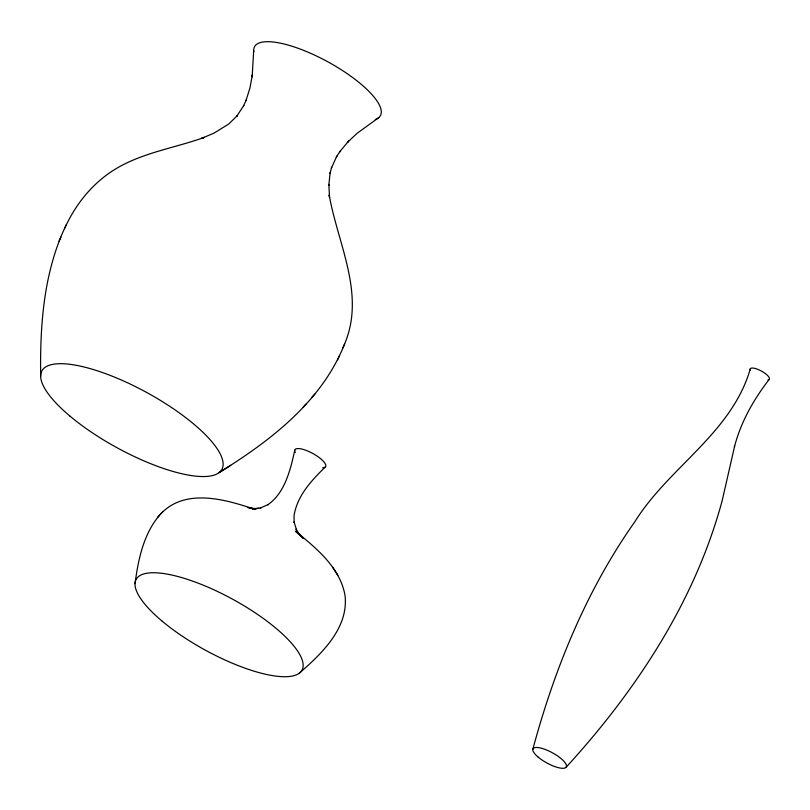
<?xml version="1.0" encoding="UTF-8"?>
<svg xmlns="http://www.w3.org/2000/svg" width="810" height="810" viewBox="0 0 810 810"><rect width="100%" height="100%" fill="white"/><g stroke="black" fill="none" stroke-linecap="round" stroke-linejoin="round"><path stroke-width="1.21" d="M253.682 50.534L252.163 76.828L252.376 74.905L249.925 88.077L245.936 100.764L246.199 99.995L243.445 106.1L243.83 105.401L236.733 116.326L237.229 115.678L228.724 124.031L213.931 133.174L201.467 138.409L204.262 137.427C174.656 148.017 142.59 152.604 115.344 169.108C92.644 182.908 75.269 204.545 64.547 228.673M135.017 583.666C138.237 559.669 143.451 534.053 159.6 515.15M294.759 450.158C290.344 470.833 284.442 493.31 267.826 504.782L268.262 504.508L260.455 507.961L261.195 507.698L256.375 508.609L257.448 508.417M532.869 749.159C554.546 668.685 586.541 590.146 634.807 521.802C668.827 467.046 731.784 433.218 750.354 368.702M230.668 465.355L218.994 472.675C270.165 440.984 321.985 401.558 344.685 343.744C365.624 294.01 337.77 243.901 329.204 195.078L329.538 197.508L328.84 184.407L328.789 185.409L330.176 172.651L330.024 173.512L331.654 167.305L331.391 168.085L336.768 156.219L336.393 156.917L340.058 151.308L339.562 151.956L348.614 141.072L347.46 142.357L357.19 133.235L378.695 117.673M66.379 224.502C43.669 271.451 39.913 324.769 40.672 376.134M59.089 241.198L60.902 237.057M337.537 360.015L339.37 355.843M342.863 347.885L344.685 343.744M769.328 379.262C753.634 399.381 740.826 422.091 734.417 446.917L734.619 446.158L722.196 500.58C694.99 601.486 635.971 690.9 566.028 767.364M160.714 513.935C185.176 487.752 225.443 499.325 254.755 509.348L247.87 507.475L255.747 509.075L251.211 508.346L255.727 508.66L254.056 508.579M311.769 397.487L314.817 394.095M302.96 407.42L305.937 404.099M157.434 517.56L162.861 511.545M325.195 467.097C311.344 480.654 297.351 495.558 294.06 515.494L294.121 522.42L294.03 521.812L296.622 530.216L296.085 529.173L300.378 535.714L297.553 532.342L303.406 538.387L295.458 531.218C316.356 548.147 340.159 567.567 345.05 595.573C348.705 628.084 321.61 653.802 299.214 673.252M252.578 508.65L258.694 508.356M332.647 567.314L337.831 575.313M253.803 51.911A71.746 21.931 28.7 0 1 329.447 62.694A71.746 21.931 28.7 0 1 375.263 119.505M750.384 370.17A10.864 3.321 28.7 0 1 761.653 371.193A10.864 3.321 28.7 0 1 767.91 379.93M295.285 452.587A17.496 5.346 28.7 0 1 313.176 453.681A17.496 5.346 28.7 0 1 322.633 467.805M69.862 416.026A102.586 31.357 28.7 0 0 220.857 470.904A102.586 31.357 28.7 0 0 104.996 373.44A102.586 31.357 28.7 0 0 69.862 416.026M538.194 757.127A18.964 5.802 28.7 0 0 566.099 767.272A18.964 5.802 28.7 0 0 544.684 749.25A18.964 5.802 28.7 0 0 538.194 757.127M161.909 620.956A94.537 28.897 28.7 0 0 301.047 671.541A94.537 28.897 28.7 0 0 194.278 581.712A94.537 28.897 28.7 0 0 161.909 620.956"/></g></svg>
